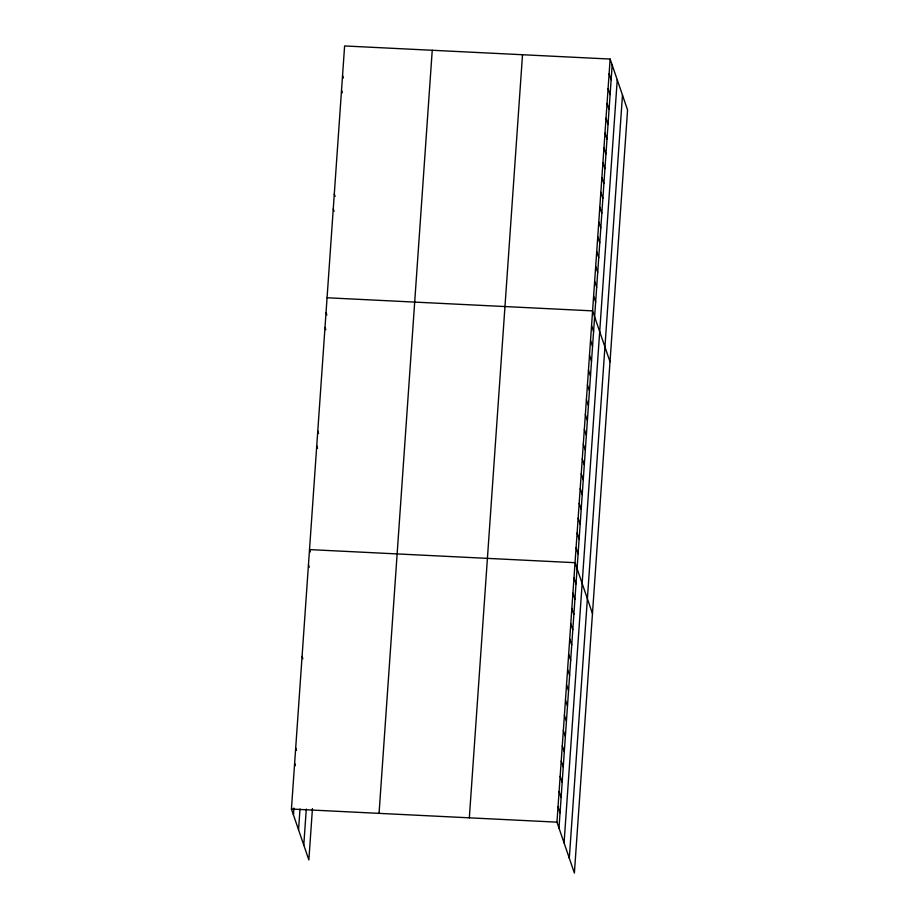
<?xml version="1.0" encoding="UTF-8"?>
<svg xmlns="http://www.w3.org/2000/svg" width="919" height="919" viewBox="0 0 919 919"><rect width="100%" height="100%" fill="white"/><g stroke="black" fill="none" stroke-linecap="round" stroke-linejoin="round"><path stroke-width="1.38" d="M312.437 808.605L308.864 859.943L291.438 809.042L344.614 45.95L610.136 59.057L627.562 109.958L574.386 873.05L556.96 822.149L610.136 59.057M293.46 814.958L293.942 808.031M298.549 829.811L299.996 808.996M303.775 845.101L306.291 809.03M379.053 813.372L432.24 50.269M469.333 817.818L522.52 54.726M558.982 828.065L612.169 64.973M564.071 842.907L617.246 79.815M569.298 858.208L622.485 95.116M327.061 297.767L592.583 310.875L610.021 361.776M291.438 809.042L556.96 822.149M609.102 73.865L611.135 79.781M608.068 88.683L610.101 94.6M607.045 103.491L609.067 109.407M606.012 118.31L608.033 124.226M604.978 133.117L606.999 139.033M603.944 147.936L605.966 153.852M602.91 162.743L604.943 168.659M601.876 177.562L603.909 183.478M600.842 192.37L602.875 198.286M599.82 207.189L601.842 213.105M598.786 221.996L600.808 227.912M597.752 236.815L599.774 242.731M596.718 251.622L598.74 257.538M595.684 266.441L597.706 272.357M594.65 281.248L596.684 287.165M593.617 296.067L595.65 301.983M591.56 325.694L593.582 331.61M590.526 340.501L592.548 346.417M589.493 355.308L591.514 361.236M588.459 370.127L590.48 376.043M587.425 384.935L589.458 390.862M586.391 399.754L588.424 405.67M585.357 414.561L587.39 420.488M584.335 429.38L586.356 435.296M583.301 444.187L585.323 450.115M582.267 459.006L584.289 464.922M581.233 473.813L583.255 479.741M580.199 488.632L582.221 494.548M579.165 503.44L581.199 509.367M578.131 518.259L580.165 524.175M577.098 533.066L579.131 538.993M576.075 547.885L578.097 553.801M592.468 613.593L575.041 562.692L309.519 549.596L310.323 551.963M573.973 577.959L576.006 583.875M572.916 593.214L574.938 599.142M571.848 608.481L573.87 614.397M570.779 623.748L572.813 629.664M569.723 639.004L571.744 644.92M568.654 654.271L570.688 660.187M567.597 669.526L569.619 675.442M566.529 684.793L568.551 690.709M565.461 700.048L567.494 705.976M564.404 715.315L566.426 721.231M342.546 75.576L343.361 77.943M563.336 730.582L565.369 736.498M341.523 90.384L342.327 92.762M562.279 745.837L564.3 751.753M561.21 761.104L563.244 767.02M560.153 776.36L562.175 782.276M559.085 791.627L561.107 797.543M558.017 806.882L560.05 812.81M334.286 194.081L335.102 196.448M333.264 208.889L334.068 211.255M326.038 312.586L326.842 314.953M325.004 327.394L325.808 329.76M317.779 431.091L318.583 433.458M316.745 445.899L317.549 448.265M308.451 564.852L309.266 567.218M302.075 656.43L302.879 658.797M295.688 747.997L296.504 750.364M294.62 763.252L295.436 765.63"/></g></svg>
